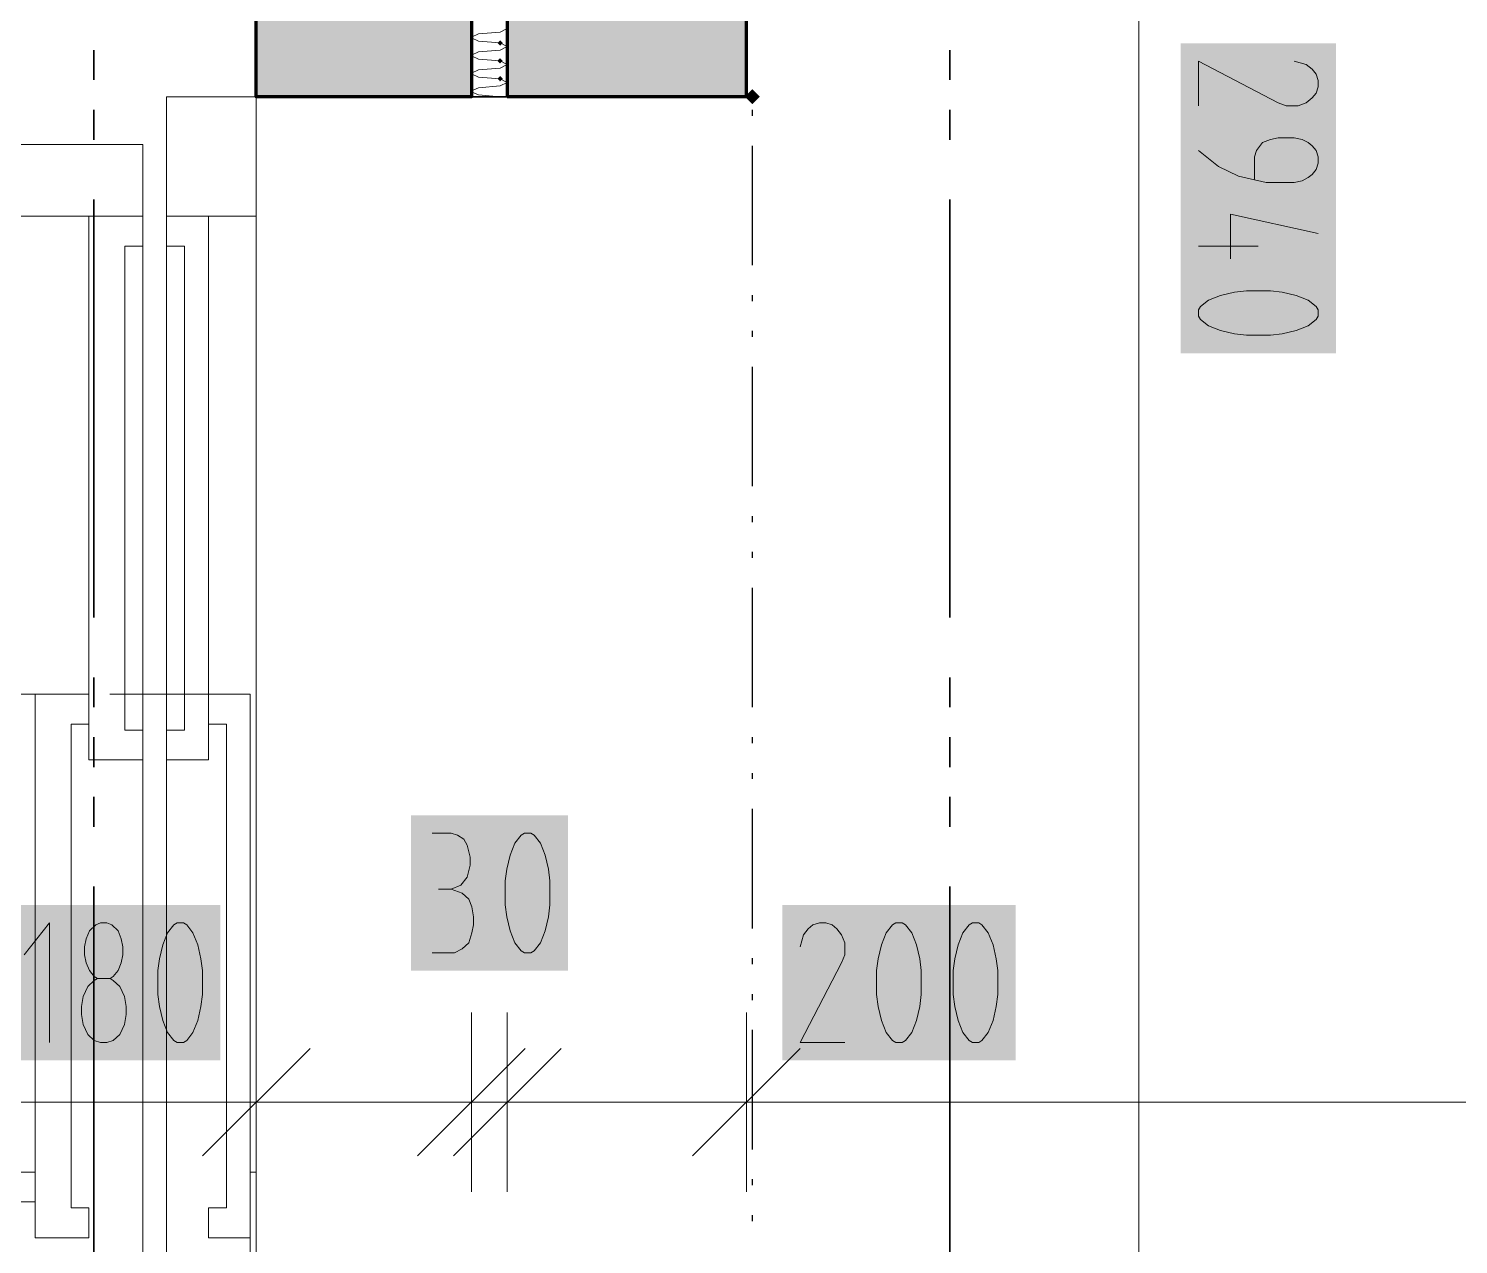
# Model space of a CAD drawing. Header units: millimetres. Extents: x 0 to 594, y 0 to 420.
# Drawn here: x 426.18 to 435.9, y 254.32 to 262.59 of the extents above; entities that cross this region are included whole.
import ezdxf

# ---------------------------------------------------------------- set-up
doc = ezdxf.new("R2010")
doc.units = ezdxf.units.MM
doc.header["$LTSCALE"] = 8
for name, color, linetype in [('PDF_Koty delkove', 7, 'Continuous'), ('PDF_Pozarni useky', 3, 'Continuous'), ('PDF_Steny obvodove nosne', 7, 'Continuous'), ('PDF_Steny sendvic', 7, 'Continuous'), ('PDF_Vytah', 7, 'Continuous')]:
    doc.layers.add(name, color=color, linetype=linetype)

msp = doc.modelspace()

# ---------------------------------------------------------------- linework, layer by layer
at = {"layer": 'PDF_Koty delkove', "lineweight": 18}
for points in [[(433.7278, 145.3461), (433.7278, 145.9556), (433.7278, 147.1339), (433.7278, 149.2062), (433.7278, 168.5876), (433.7278, 185.0029), (433.7278, 185.8155), (433.7278, 196.1767), (433.7278, 198.2083), (433.7278, 202.3527), (433.7278, 203.5717), (433.7278, 204.0999), (433.7278, 247.2916), (433.7278, 247.8198), (433.7278, 249.4857), (433.7278, 273.3773), (433.7278, 274.0274), (433.7278, 280.2923), (433.7278, 298.0409), (433.7278, 300.0725), (433.7278, 300.682)], [(434.1341, 262.0598), (434.1341, 262.3634), (434.6761, 262.0812), (434.7306, 262.0598), (434.8119, 262.0598), (434.8655, 262.0812), (434.9061, 262.1137), (434.9337, 262.1462), (434.9468, 262.1898), (434.9468, 262.2327), (434.9337, 262.2762), (434.9061, 262.3087), (434.8655, 262.3412), (434.785, 262.3634)], [(434.8793, 261.5722), (434.9061, 261.5936), (434.9337, 261.6261), (434.9468, 261.6697), (434.9468, 261.7126), (434.9337, 261.7562), (434.9061, 261.7887), (434.8793, 261.8101), (434.8387, 261.8322), (434.785, 261.8433), (434.6761, 261.8433), (434.6225, 261.8322), (434.5681, 261.8101), (434.5274, 261.7562), (434.5136, 261.7126), (434.5136, 261.5611)], [(434.1341, 261.7562), (434.2698, 261.6476), (434.4055, 261.5826), (434.5949, 261.5397), (434.785, 261.5397), (434.8387, 261.5507), (434.8793, 261.5722)], [(434.3511, 261.0196), (434.3511, 261.3232), (434.9468, 261.1925)], [(434.1341, 261.106), (434.5404, 261.106)], [(428.923, 257.1127), (429.053, 257.1127), (429.0966, 257.0997), (429.1395, 257.0721), (429.1616, 257.0315), (429.1831, 256.951), (429.1831, 256.8966), (429.1616, 256.8153), (429.1181, 256.7609), (429.053, 256.734), (428.9666, 256.734)], [(429.7246, 256.626), (429.7246, 256.7885), (429.7136, 256.8689), (429.6921, 256.964), (429.6596, 257.0453), (429.6167, 257.0997), (429.5946, 257.1127), (429.5517, 257.1127), (429.5296, 257.0997), (429.4867, 257.0453), (429.4541, 256.964), (429.4321, 256.8689), (429.421, 256.7885), (429.421, 256.626), (429.4321, 256.5447), (429.4541, 256.4496), (429.4867, 256.3683), (429.5296, 256.3139), (429.5517, 256.3001), (429.5946, 256.3001), (429.6167, 256.3139), (429.6596, 256.3683), (429.6921, 256.4496)], [(428.923, 256.3001), (429.0745, 256.3001), (429.1284, 256.3277), (429.172, 256.3683), (429.1935, 256.4358), (429.2045, 256.4902), (429.2045, 256.5447), (429.1935, 256.6121), (429.172, 256.6658), (429.1284, 256.7064), (429.053, 256.734)], [(429.6921, 256.4496), (429.7136, 256.5447), (429.7246, 256.626)], [(426.3224, 255.6906), (426.3224, 256.5032), (426.1495, 256.2871)], [(426.6475, 256.1246), (426.626, 256.1384), (426.5935, 256.179), (426.572, 256.2326), (426.561, 256.2871), (426.561, 256.3415), (426.572, 256.3952), (426.5935, 256.4496), (426.6371, 256.4902), (426.6696, 256.5032), (426.7125, 256.5032), (426.745, 256.4902), (426.7886, 256.4496), (426.81, 256.3952), (426.8211, 256.3415), (426.8211, 256.2871), (426.81, 256.2326), (426.7886, 256.179), (426.7561, 256.1384), (426.7346, 256.1246), (426.6475, 256.1246), (426.626, 256.1107), (426.5825, 256.0701), (426.55, 256.0027), (426.5389, 255.9352), (426.5389, 255.8808), (426.55, 255.8133), (426.5825, 255.7451), (426.626, 255.7044), (426.6696, 255.6906), (426.7125, 255.6906), (426.7561, 255.7044), (426.7996, 255.7451), (426.8315, 255.8133), (426.8425, 255.8808)], [(427.3626, 256.0165), (427.3626, 256.179), (427.3515, 256.2595), (427.3301, 256.3545), (427.2976, 256.4358), (427.2547, 256.4902), (427.2326, 256.5032), (427.1897, 256.5032), (427.1676, 256.4902), (427.1247, 256.4358), (427.0921, 256.3545), (427.0701, 256.2595), (427.059, 256.179), (427.059, 256.0165), (427.0701, 255.9352), (427.0921, 255.8401), (427.1247, 255.7589)], [(431.7292, 255.6906), (431.4256, 255.6906), (431.7077, 256.2326), (431.7292, 256.2871), (431.7292, 256.3683), (431.7077, 256.422), (431.6752, 256.4626), (431.6427, 256.4902), (431.5991, 256.5032), (431.5562, 256.5032), (431.5127, 256.4902), (431.4802, 256.4626), (431.4477, 256.422), (431.4256, 256.3415)], [(432.7694, 256.0165), (432.7694, 256.179), (432.7583, 256.2595), (432.7368, 256.3545), (432.7043, 256.4358), (432.6614, 256.4902), (432.6393, 256.5032), (432.5964, 256.5032), (432.5743, 256.4902), (432.5314, 256.4358), (432.4989, 256.3545), (432.4768, 256.2595)], [(432.4768, 256.2595), (432.4657, 256.179), (432.4657, 256.0165), (432.4768, 255.9352), (432.4989, 255.8401), (432.5314, 255.7589), (432.5743, 255.7044), (432.5964, 255.6906), (432.6393, 255.6906), (432.6614, 255.7044), (432.7043, 255.7589), (432.7368, 255.8401), (432.7583, 255.9352), (432.7694, 256.0165)], [(426.8425, 255.8808), (426.8425, 255.9352), (426.8315, 256.0027), (426.7996, 256.0701), (426.7561, 256.1107), (426.7346, 256.1246)], [(427.1247, 255.7589), (427.1676, 255.7044), (427.1897, 255.6906), (427.2326, 255.6906), (427.2547, 255.7044), (427.2976, 255.7589), (427.3301, 255.8401), (427.3515, 255.9352), (427.3626, 256.0165)], [(427.7281, 254.6748), (427.7281, 255.2843), (427.7281, 255.8938)], [(429.1907, 254.6748), (429.1907, 255.2843), (429.1907, 255.8938)], [(429.4346, 254.6748), (429.4346, 255.2843), (429.4346, 255.8938)], [(431.0599, 254.6748), (431.0599, 255.2843), (431.0599, 255.8938)], [(427.3624, 254.9186), (428.0937, 255.65)], [(428.825, 254.9186), (429.5564, 255.65)], [(429.0689, 254.9186), (429.8003, 255.65)], [(430.6942, 254.9186), (431.4256, 255.65)], [(409.8907, 255.2843), (411.3941, 255.2843), (427.7281, 255.2843), (429.1907, 255.2843), (429.4346, 255.2843), (431.0599, 255.2843)], [(431.0599, 255.2843), (443.9402, 255.2843), (444.5903, 255.2843)]]:
    msp.add_lwpolyline(points, dxfattribs=at)
for points in [[(434.46, 260.4995), (434.6225, 260.4995), (434.7029, 260.5105), (434.798, 260.532), (434.8793, 260.5645), (434.9337, 260.6074), (434.9468, 260.6295), (434.9468, 260.6724), (434.9337, 260.6945), (434.8793, 260.7374), (434.798, 260.7699), (434.7029, 260.792), (434.6225, 260.8031), (434.46, 260.8031), (434.3787, 260.792), (434.2836, 260.7699), (434.2024, 260.7374), (434.1479, 260.6945), (434.1341, 260.6724), (434.1341, 260.6295), (434.1479, 260.6074), (434.2024, 260.5645), (434.2836, 260.532), (434.3787, 260.5105)], [(432.2493, 256.0165), (432.2493, 256.179), (432.2382, 256.2595), (432.2167, 256.3545), (432.1843, 256.4358), (432.1413, 256.4902), (432.1192, 256.5032), (432.0763, 256.5032), (432.0542, 256.4902), (432.0113, 256.4358), (431.9788, 256.3545), (431.9567, 256.2595), (431.9457, 256.179), (431.9457, 256.0165), (431.9567, 255.9352), (431.9788, 255.8401), (432.0113, 255.7589), (432.0542, 255.7044), (432.0763, 255.6906), (432.1192, 255.6906), (432.1413, 255.7044), (432.1843, 255.7589), (432.2167, 255.8401), (432.2382, 255.9352)]]:
    msp.add_lwpolyline(points, close=True, dxfattribs=at)
at = {"layer": 'PDF_Koty delkove', "color": 7, "lineweight": 18, "true_color": 0xffffff, "transparency": 33554559}
for points in [[(434.0122, 262.4852), (434.0122, 260.3778), (435.0686, 262.4852), (435.0686, 260.3778)], [(428.779, 256.1782), (429.8463, 256.1782), (428.779, 257.2346), (429.8463, 257.2346)], [(425.8969, 255.5687), (427.4843, 255.5687), (425.8969, 256.6251), (427.4843, 256.6251)], [(431.3037, 255.5687), (432.891, 255.5687), (431.3037, 256.6251), (432.891, 256.6251)]]:
    msp.add_solid(points, dxfattribs=at)
at = {"layer": 'PDF_Pozarni useky', "lineweight": 35}
for points in [[(426.6229, 262.4394), (426.6229, 262.2362)], [(432.4436, 262.4394), (432.4436, 262.2362)], [(426.6229, 262.033), (426.6229, 261.8299)], [(432.4436, 262.033), (432.4436, 261.8299)], [(426.6229, 261.4236), (426.6229, 258.5793)], [(432.4436, 261.4236), (432.4436, 258.5793)], [(426.6229, 258.173), (426.6229, 257.9698)], [(432.4436, 258.173), (432.4436, 257.9698)], [(426.6229, 257.7667), (426.6229, 257.5635)], [(432.4436, 257.7667), (432.4436, 257.5635)], [(426.6229, 257.3604), (426.6229, 257.1572)], [(432.4436, 257.3604), (432.4436, 257.1572)], [(426.6229, 256.7509), (426.6229, 253.9067)], [(432.4436, 256.7509), (432.4436, 253.9067)]]:
    msp.add_lwpolyline(points, dxfattribs=at)
at = {"layer": 'PDF_Steny obvodove nosne', "lineweight": 70}
for points in [[(429.4346, 266.2667), (429.4346, 262.1223)], [(431.0599, 262.1223), (431.0599, 266.2667)], [(409.9313, 264.5602), (409.9313, 266.0229), (429.1907, 266.0229), (429.1907, 264.5602), (429.1908, 264.5602), (429.1908, 262.1223), (427.7281, 262.1223), (427.7281, 264.5602), (411.3941, 264.5602)], [(431.0599, 262.1223), (429.4346, 262.1223)]]:
    msp.add_lwpolyline(points, dxfattribs=at)
at = {"layer": 'PDF_Steny obvodove nosne', "color": 9, "lineweight": 9, "true_color": 0xc0c0c0, "transparency": 33554559}
for points in [[(429.4346, 262.1223), (431.0599, 262.1223), (429.4346, 266.2667), (431.0599, 266.2667)], [(427.7281, 262.1223), (429.1908, 262.1223), (427.7281, 264.5602), (429.1908, 264.5602)]]:
    msp.add_solid(points, dxfattribs=at)
at = {"layer": 'PDF_Steny sendvic', "lineweight": 35}
msp.add_lwpolyline([(429.1908, 266.0229), (429.1908, 264.5602), (429.1908, 262.1223), (429.4346, 262.1223), (429.4346, 266.2667), (429.2721, 266.2667)], dxfattribs=at)
at = {"layer": 'PDF_Steny sendvic', "lineweight": 9}
for points in [[(429.3858, 262.5611), (429.4346, 262.5855)], [(429.2396, 262.549), (429.1908, 262.5271)], [(429.1908, 262.522), (429.2396, 262.5)], [(429.3858, 262.5611), (429.2396, 262.549)], [(429.2396, 262.5), (429.3858, 262.488)], [(429.2396, 262.5), (429.2396, 262.5)], [(429.4346, 262.4636), (429.3858, 262.488)], [(429.2396, 262.4271), (429.1908, 262.4052)], [(429.1908, 262.4001), (429.2396, 262.3781)], [(429.3858, 262.4392), (429.2396, 262.4271)], [(429.2396, 262.3781), (429.3858, 262.3661)], [(429.2396, 262.3781), (429.2396, 262.3781)], [(429.3858, 262.4392), (429.4346, 262.4636)], [(429.2396, 262.3052), (429.1908, 262.2833)], [(429.1908, 262.2782), (429.2396, 262.2562)], [(429.3858, 262.3173), (429.2396, 262.3052)], [(429.4346, 262.3417), (429.3858, 262.3661)], [(429.3858, 262.3173), (429.4346, 262.3417)], [(429.3858, 262.1954), (429.2396, 262.1833), (429.1908, 262.1614)], [(429.2396, 262.2562), (429.3858, 262.2442)], [(429.2396, 262.2562), (429.2396, 262.2562)], [(429.4346, 262.2198), (429.3858, 262.2442)], [(429.3858, 262.1954), (429.4346, 262.2198)], [(429.1908, 262.1563), (429.2396, 262.1343)], [(429.2396, 262.1343), (429.3858, 262.1223), (429.3858, 262.1223)], [(429.2396, 262.1343), (429.2396, 262.1343)]]:
    msp.add_lwpolyline(points, dxfattribs=at)
at = {"layer": 'PDF_Steny sendvic', "lineweight": 25}
for points in [[(431.1005, 262.033), (431.1005, 261.9924)], [(431.1005, 261.7892), (431.1005, 260.9766)], [(431.1005, 260.7734), (431.1005, 260.7328)], [(431.1005, 260.5297), (431.1005, 260.489)], [(431.1005, 260.2859), (431.1005, 259.4732)], [(431.1005, 259.2701), (431.1005, 259.2294)], [(431.1005, 259.0263), (431.1005, 258.9856)], [(431.1005, 258.7825), (431.1005, 257.9698)], [(431.1005, 257.7667), (431.1005, 257.726)], [(431.1005, 257.5229), (431.1005, 257.4823)], [(431.1005, 257.2791), (431.1005, 256.4665)], [(431.1005, 256.2633), (431.1005, 256.2227)], [(431.1005, 256.0195), (431.1005, 255.9789)], [(431.1005, 255.7757), (431.1005, 254.9631)], [(431.1005, 254.7599), (431.1005, 254.7193)], [(431.1005, 254.5161), (431.1005, 254.4755)]]:
    msp.add_lwpolyline(points, dxfattribs=at)
at = {"layer": 'PDF_Steny sendvic', "lineweight": 9, "transparency": 33554559}
for points in [[(429.3858, 262.5062), (429.4041, 262.488), (429.3676, 262.488), (429.3858, 262.4697)], [(429.3858, 262.3843), (429.4041, 262.3661), (429.3676, 262.3661), (429.3858, 262.3478)], [(429.3858, 262.2624), (429.4041, 262.2442), (429.3676, 262.2442), (429.3858, 262.2259)]]:
    msp.add_solid(points, dxfattribs=at)
at = {"layer": 'PDF_Steny sendvic', "lineweight": 25, "transparency": 33554559}
msp.add_solid([(431.1005, 262.1731), (431.1513, 262.1223), (431.0497, 262.1223), (431.1005, 262.0715)], dxfattribs=at)
at = {"layer": 'PDF_Vytah', "lineweight": 9}
for points in [[(427.6875, 254.3616), (427.6875, 251.3548), (427.1186, 251.3548), (427.1186, 262.1223)], [(427.403, 261.3096), (427.7281, 261.3096), (427.7281, 262.1223), (427.1186, 262.1223)], [(426.956, 261.3096), (426.956, 261.7972), (426.0215, 261.7972)], [(425.6152, 261.3096), (426.0215, 261.3096), (426.956, 261.3096), (426.956, 261.1065), (426.8342, 261.1065), (426.8342, 257.8153), (426.956, 257.8153), (426.956, 257.6121), (426.5904, 257.6121), (426.5904, 261.3096), (426.956, 261.3096), (426.956, 251.3548), (426.0215, 251.3548), (426.0215, 253.1832), (426.0215, 254.6054), (426.2247, 254.6054), (426.2247, 254.8085), (425.6152, 254.8085)], [(427.6875, 254.8085), (427.7281, 254.8085), (427.7281, 261.3096)], [(425.4727, 258.0591), (426.2853, 258.0591)], [(426.4885, 258.0591), (426.5291, 258.0591)], [(426.7323, 258.0591), (427.5449, 258.0591)], [(427.7281, 258.0591), (427.7281, 258.0591)], [(427.6875, 254.8085), (427.6875, 254.6054)], [(427.7281, 254.8085), (427.7281, 253.9959), (427.6875, 253.9959)]]:
    msp.add_lwpolyline(points, dxfattribs=at)
for points in [[(427.403, 257.6121), (427.403, 261.3096), (427.1186, 261.3096), (427.1186, 261.1065), (427.2405, 261.1065), (427.2405, 257.8153), (427.1186, 257.8153), (427.1186, 257.6121)], [(426.2247, 254.3616), (426.2247, 258.0591), (426.5904, 258.0591), (426.5904, 257.8559), (426.4685, 257.8559), (426.4685, 254.5647), (426.5904, 254.5647), (426.5904, 254.3616)], [(427.6875, 254.3616), (427.6875, 258.0591), (427.403, 258.0591), (427.403, 257.8559), (427.5249, 257.8559), (427.5249, 254.5647), (427.403, 254.5647), (427.403, 254.3616)]]:
    msp.add_lwpolyline(points, close=True, dxfattribs=at)

doc.saveas('drawing.dxf')
